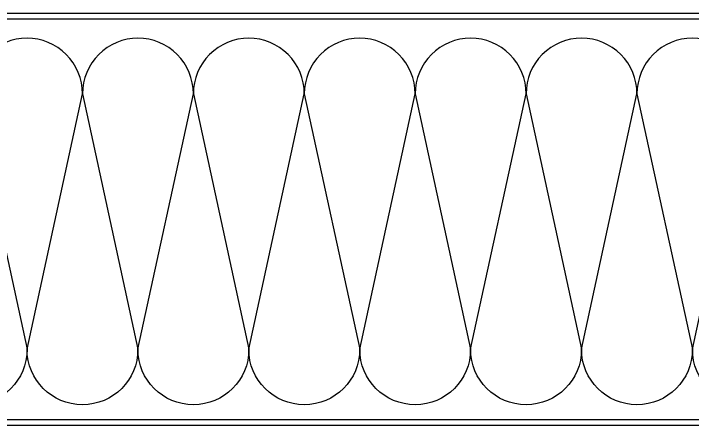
# Model space of a CAD drawing. Header units: millimetres. Extents: x 2752880 to 2775018, y 665860 to 672840.
# Drawn here: x 2761180.3 to 2761303.9, y 671865.3 to 671940.3 of the extents above; entities that cross this region are included whole.
import ezdxf

# ---------------------------------------------------------------- set-up
doc = ezdxf.new("R2010")
doc.units = ezdxf.units.MM
doc.header["$LTSCALE"] = 10
doc.layers.add('xref 단면도$0$내부우레탄-1', color=13, linetype='Continuous')

msp = doc.modelspace()

# ---------------------------------------------------------------- linework, layer by layer
at = {"color": 4, "linetype": 'ByBlock'}
for p, q in [((2761624.78, 671940.33), (2761079.36, 671940.33)), ((2761624.78, 671939.33), (2761079.36, 671939.33)), ((2761624.78, 671866.33), (2761079.36, 671866.33)), ((2761624.78, 671865.33), (2761079.36, 671865.33))]:
    msp.add_line(p, q, dxfattribs=at)
at = {"layer": 'xref 단면도$0$내부우레탄-1', "color": 251, "linetype": 'ByBlock'}
for points in [[(2761182.77, 671935.84, 0.414214), (2761172.67, 671925.74), (2761182.77, 671879.19, -1), (2761162.57, 671879.19), (2761172.67, 671925.74, 0.414214), (2761162.57, 671935.84)], [(2761202.96, 671935.84, 0.414214), (2761192.87, 671925.74), (2761202.96, 671879.19, -1), (2761182.77, 671879.19), (2761192.87, 671925.74, 0.414214), (2761182.77, 671935.84)], [(2761202.96, 671935.84, 0.414214), (2761192.87, 671925.74), (2761202.96, 671879.19, -1), (2761182.77, 671879.19), (2761192.87, 671925.74, 0.414214), (2761182.77, 671935.84)], [(2761223.16, 671935.84, 0.414214), (2761213.06, 671925.74), (2761223.16, 671879.19, -1), (2761202.96, 671879.19), (2761213.06, 671925.74, 0.414214), (2761202.96, 671935.84)], [(2761223.16, 671935.84, 0.414214), (2761213.06, 671925.74), (2761223.16, 671879.19, -1), (2761202.96, 671879.19), (2761213.06, 671925.74, 0.414214), (2761202.96, 671935.84)], [(2761243.36, 671935.84, 0.414214), (2761233.26, 671925.74), (2761243.36, 671879.19, -1), (2761223.16, 671879.19), (2761233.26, 671925.74, 0.414214), (2761223.16, 671935.84)], [(2761263.55, 671935.84, 0.414214), (2761253.45, 671925.74), (2761263.55, 671879.19, -1), (2761243.36, 671879.19), (2761253.45, 671925.74, 0.414214), (2761243.36, 671935.84)], [(2761283.75, 671935.84, 0.414214), (2761273.65, 671925.74), (2761283.75, 671879.19, -1), (2761263.55, 671879.19), (2761273.65, 671925.74, 0.414214), (2761263.55, 671935.84)], [(2761303.94, 671935.84, 0.414214), (2761293.85, 671925.74), (2761303.94, 671879.19, -1), (2761283.75, 671879.19), (2761293.85, 671925.74, 0.414214), (2761283.75, 671935.84)], [(2761324.14, 671935.84, 0.414214), (2761314.04, 671925.74), (2761324.14, 671879.19, -1), (2761303.94, 671879.19), (2761314.04, 671925.74, 0.414214), (2761303.94, 671935.84)]]:
    msp.add_lwpolyline(points, format="xyb", dxfattribs=at)

doc.saveas('drawing.dxf')
